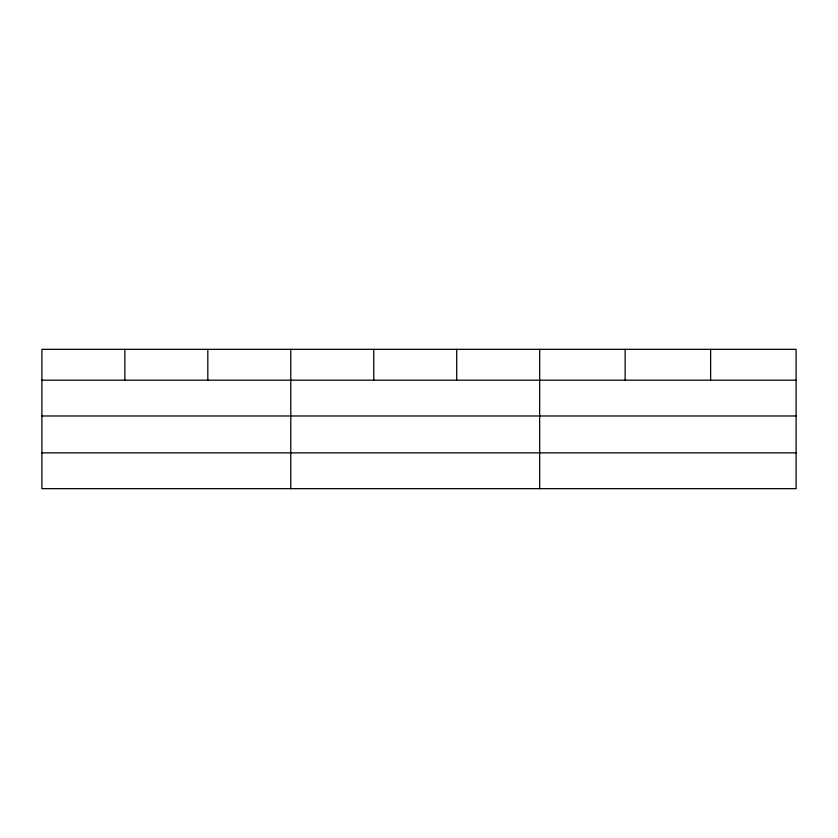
<?xml version="1.0" encoding="UTF-8"?>
<svg xmlns="http://www.w3.org/2000/svg" width="838" height="838" viewBox="0 0 838 838"><rect width="100%" height="100%" fill="white"/><g stroke="black" fill="none" stroke-linecap="round" stroke-linejoin="round"><path stroke-width="1.26" d="M796.1 415.983L796.1 349.341L41.9 349.341L41.9 488.659L796.1 488.659L796.1 415.983L41.9 415.983M41.9 380.18L796.1 380.18M41.9 452.866L796.1 452.866M710.624 349.341L710.624 380.18M625.148 349.341L625.148 380.18M539.672 349.341L539.672 488.659M456.71 349.341L456.71 380.18M373.748 349.341L373.748 380.18M290.786 349.341L290.786 488.659M207.824 349.341L207.824 380.18M124.862 349.341L124.862 380.18"/></g></svg>
